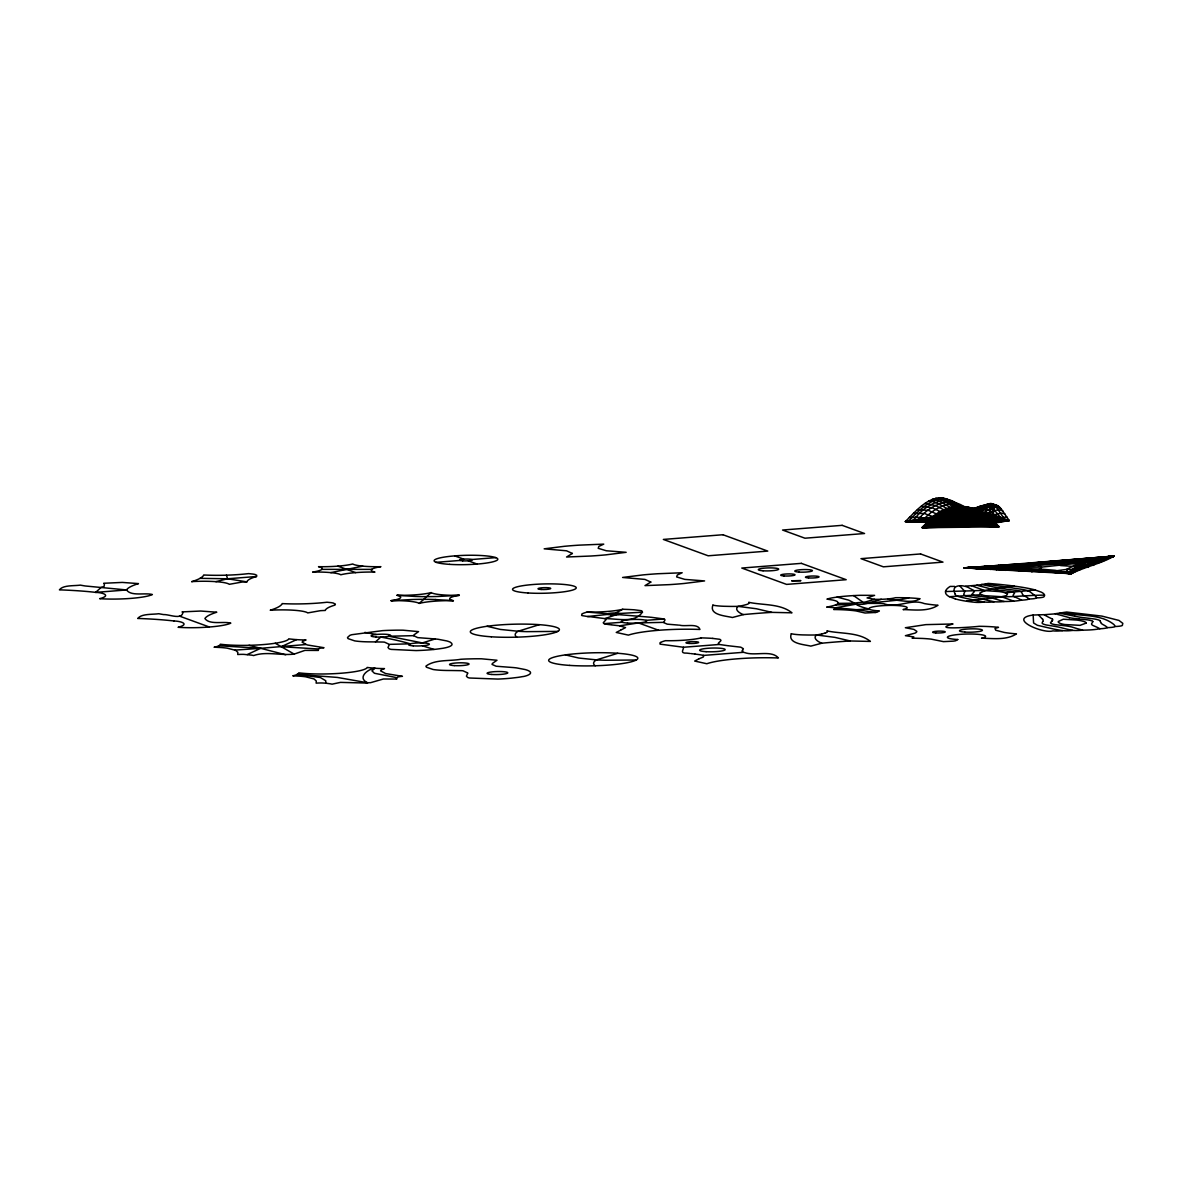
<?xml version="1.0" encoding="UTF-8"?>
<svg xmlns="http://www.w3.org/2000/svg" width="1182" height="1182" viewBox="0 0 1182 1182"><rect width="100%" height="100%" fill="white"/><g stroke="black" fill="none" stroke-linecap="round" stroke-linejoin="round"><path stroke-width="1.5" d="M955.056 593.822C950.077 583.701 964.586 584.499 969.905 588.459A102.716 15.011 -1.4 0 0 970.806 588.887L973.953 590.512M924.59 522.267L937.311 523.02L922.787 527.645A110.975 16.208 -1.4 0 1 999.071 526.67L995.214 522.976L1009.192 520.553C1000.622 520.774 987.768 516.342 995.421 505.556L998.214 505.97L1001.08 508.733L1009.192 520.553C980.72 525.34 949.087 516.578 922.196 527.748L998.701 526.773L994.638 522.754M1002.853 510.993C995.451 507.034 989.94 514.835 983.129 515.559L983.158 513.623L986.97 516.298M1005.779 570.389L1008.187 564.701L1114.138 556.087C1100.723 563.799 1084.958 566.813 1071.35 573.698L964.335 567.892L1008.187 564.701M928.86 521.69L922.196 527.748L974.574 526.167L974.662 522.961L976.229 521.676L999.795 518.78M887.904 598.934A23.064 3.369 -1.4 0 0 891.095 599.673C901.792 600.426 912.726 603.514 920.098 598.727A42.759 6.25 -1.4 0 0 908.736 597.885A42.759 6.25 -1.4 0 0 895.483 597.693A14.716 2.142 -1.4 0 1 887.889 598.919A18.661 2.719 -1.4 0 1 881.299 599.304L866.82 603.381L877.945 603.411A29.018 4.24 -1.4 0 1 883.752 603.692C897.404 608.789 910.923 598.343 924.25 603.559A58.273 8.51 -1.4 0 0 935.996 605.095L938.02 605.273C927.959 611.833 914.543 609.779 903.063 609.587A19.104 2.792 -1.4 0 0 898.97 605.657A19.104 2.792 -1.4 0 0 871.725 607.164A19.104 2.792 -1.4 0 0 879.349 610.902L877.162 612.158A8.658 1.271 -1.4 0 1 875.537 612.453L865.017 613.015L856.196 610.961A40.72 5.954 -1.4 0 0 850.877 610.326A42.035 6.146 -1.4 0 0 833.679 609.528L835.423 608.361A9.825 1.433 -1.4 0 0 833.679 607.666L826.972 607.075M974.16 509.516C960.39 502.099 941.832 509.073 931.106 519.725C945.201 505.911 968.398 501.877 984.281 515.16C969.417 501.05 944.891 506.28 931.15 519.74M389.277 644.648L387.992 647.514L389.114 648.77A19.621 2.866 -1.4 0 0 391.124 649.391L416.049 650.573A38.607 5.644 -1.4 0 0 434.045 649.435A35.49 5.186 -1.4 0 0 441.019 648.534C443.826 648.209 456.784 646.17 450.239 642.166A61.316 8.954 -1.4 0 0 446.811 640.94L438.286 639.299A34.367 5.024 -1.4 0 0 435.375 638.974L417.704 637.63L413.641 635.665A44.133 6.442 -1.4 0 1 414.779 634.291L418.561 631.631L403.106 630.198A49.009 7.166 -1.4 0 0 395.689 630.183L388.671 630.346A34.795 5.083 -1.4 0 0 382.392 630.656L351.793 634.704A30.185 4.403 -1.4 0 0 349.842 635.369L347.538 637.453A51.993 7.594 -1.4 0 0 348.143 638.649L354.689 640.88A25.753 3.768 -1.4 0 0 367.543 641.841A43.202 6.309 -1.4 0 0 372.389 641.885L383.086 642.048A9.22 1.345 -1.4 0 1 384.593 642.181L389.292 644.367L410.243 643.821M467.703 673.267L466.417 676.134L467.54 677.375A19.621 2.866 -1.4 0 0 469.55 678.01L497.977 679.074A39.036 5.703 -1.4 0 0 511.23 678.173L517.923 677.375A33.643 4.92 -1.4 0 0 522.193 676.665C524.911 676.547 534.781 673.784 528.664 670.785A61.316 8.954 -1.4 0 0 525.236 669.559L516.711 667.919A34.367 5.024 -1.4 0 0 513.801 667.594L496.13 666.234L492.081 664.432A43.66 6.383 -1.4 0 1 493.204 662.895L496.987 660.25L481.517 658.802A49.009 7.166 -1.4 0 0 474.115 658.802L467.097 658.965A34.795 5.083 -1.4 0 0 460.817 659.275C449.529 661.299 435.345 659.216 425.963 666.072A51.993 7.594 -1.4 0 0 426.569 667.254L433.1 669.5A25.753 3.768 -1.4 0 0 445.969 670.46A43.202 6.309 -1.4 0 0 450.815 670.504L461.512 670.667A9.22 1.345 -1.4 0 1 463.019 670.8L467.703 672.972M922.787 527.645L937.075 522.813L906.106 521.558A110.975 16.208 -1.4 0 0 959.651 512.294L963.862 513.269M297.184 674.361A24.187 3.531 -1.4 0 1 292.781 675.808L299.77 676.178A32.106 4.684 -1.4 0 1 305.606 676.784L313.998 678.926L316.274 680.965L316.141 683.137L318.017 683.033A9.426 1.374 -1.4 0 1 322.243 682.989L325.7 683.181L325.789 680.773L320.381 677.537L297.288 674.361A47.768 6.974 -1.4 0 0 298.765 672.839A39.848 5.821 -1.4 0 0 341.421 673.208A39.848 5.821 -1.4 0 0 367.188 667.446A47.768 6.974 -1.4 0 0 375.019 668.229A24.187 3.531 -1.4 0 0 384.49 668.584L381.623 669.721A32.106 4.684 -1.4 0 0 380.604 670.874L385.613 673.548L402.441 676.326L400.757 676.503A9.426 1.374 -1.4 0 0 397.832 677.02L396.28 678.557A38.814 5.674 -1.4 0 0 396.827 679.059L383.367 679L370.572 682.679A5.614 0.813 -1.4 0 0 367.617 682.768M1052.246 619.013L1049.232 617.506A102.716 15.011 -1.4 0 1 1048.331 617.078L1043.928 614.67L1033.157 615.039L1033.585 622.988L1037.397 625.293L1053.664 629.046A94.944 13.874 -1.4 0 0 1060.313 630.242L1062.751 630.612A6.9 1.005 -1.4 0 0 1072.65 630.375A8.215 1.197 -1.4 0 0 1082.549 630.124A17.863 2.615 -1.4 0 0 1099.925 628.75A8.215 1.197 -1.4 0 0 1107.416 627.627A6.9 1.005 -1.4 0 0 1114.892 626.504A7.092 1.034 -1.4 0 0 1122.383 625.381L1122.797 623.342L1118.97 620.432L1101.905 616.103L1066.666 612.025L1055.157 613.754L1063.15 615.911A102.716 15.011 -1.4 0 1 1064.509 616.295L1069.37 617.669M95.712 592.374A114.152 16.681 -1.4 0 0 59.425 589.848C62.971 584.927 74.052 586.036 80.332 585.12A137.57 20.094 -1.4 0 0 85.148 585.962L126.607 589.951C130.921 596.541 145.12 592.522 152.375 594.516A35.46 5.186 -1.4 0 1 99.657 598.683C112.231 595.418 101.992 592.448 95.639 592.389L101.031 587.484L104.001 586.612L104.415 584.455A137.57 20.094 -1.4 0 0 103.676 583.273L122.278 582.416L138.353 583.598M1027.734 590.66A53.958 7.875 -1.4 0 0 1018.382 588.828L985.36 584.011L988.241 583.406A168.996 24.689 -1.4 0 1 1014.304 586.095L995.126 588.917A72.604 10.608 -1.4 0 1 992.171 589.286L990.723 589.463A17.863 2.615 -1.4 0 0 984.68 590.616M1063.785 612.631C1079.964 616.738 1099.851 613.384 1113.636 624.303A94.944 13.874 -1.4 0 1 1114.789 625.943L1114.892 626.504M838.186 603.367L837.477 601.668A39.582 5.777 -1.4 0 0 832.719 600.042L826.927 599.126A32.475 4.743 -1.4 0 1 837.166 597.087L848.706 600.146L854.63 603.204L838.186 603.367A36.834 5.378 -1.4 0 1 835.541 604.948A44.443 6.486 -1.4 0 1 826.927 607.06M1005.276 592.803L1002.72 592.152A36.716 5.363 -1.4 0 0 999.115 591.547L984.857 590.631L971.441 585.696L976.746 585.238L984.724 587.291A102.716 15.011 -1.4 0 1 986.083 587.69L992.171 589.286A47.354 6.915 -1.4 0 0 1000.799 590.365L1009.162 591.266A23.138 3.383 -1.4 0 1 1012.871 592.079A21.66 3.162 -1.4 0 1 1014.555 593.098L1013.402 594.709A40.749 5.954 -1.4 0 0 1013.979 596.511L1024.41 595.891A69.088 10.091 -1.4 0 1 1034.826 595.373A65.173 9.515 -1.4 0 1 1044.489 595.107A77.731 11.347 -1.4 0 1 1043.957 596.762A7.092 1.034 -1.4 0 1 1036.466 597.885A6.9 1.005 -1.4 0 1 1028.99 599.008A8.215 1.197 -1.4 0 1 1021.499 600.146A17.863 2.615 -1.4 0 1 1004.124 601.505A8.215 1.197 -1.4 0 1 994.225 601.756A6.9 1.005 -1.4 0 1 984.325 602.007A7.092 1.034 -1.4 0 1 974.426 602.244A77.731 11.347 -1.4 0 1 966.625 601.254A65.173 9.515 -1.4 0 1 974.042 600.16A69.088 10.091 -1.4 0 1 983.129 599.156L992.673 598.195A39.464 5.762 -1.4 0 0 1001.523 596.733L1006.458 595.61L1007.478 593.97A30.289 4.418 -1.4 0 0 1006.325 593.187L1005.306 592.817L1035.048 589.951L1041.209 592.123A83.213 12.16 -1.4 0 1 1044.519 595.107M742.385 650.322L743.123 649.213A56.16 8.2 -1.4 0 0 743.33 648.682L740.759 647.175L729.264 645.86M712.923 605.125C708.801 615.187 726.191 615.896 732.382 617.506L743.345 614.596A143.125 20.907 -1.4 0 1 771.772 612.365L791.984 612.808C780.386 603.426 762.759 605.361 748.694 602.303A22.975 3.354 -1.4 0 1 746.655 604.49L743.33 605.376A49.186 7.181 -1.4 0 1 738.041 606.366A49.186 7.181 -1.4 0 1 730.181 606.41L724.034 606.277A22.975 3.354 -1.4 0 1 712.849 605.14M791.349 633.744C787.227 643.791 804.617 644.515 810.808 646.126L821.771 643.215A143.125 20.907 -1.4 0 1 850.198 640.969L870.395 641.427C858.812 632.045 841.185 633.98 827.119 630.922M1042.716 621.51L1042.11 623.003A29.358 4.285 -1.4 0 0 1046.336 624.982L1052.837 626.032A74.185 10.83 -1.4 0 1 1061.067 627.657L1065.381 628.78A99.613 14.553 -1.4 0 0 1068.055 629.415L1072.65 630.375M969.358 526.153C972.697 515.16 990.073 521.676 998.509 518.41M926.599 523.656L928.86 521.646L952.559 518.632L966.595 514.052L978.415 515.515L993.781 514.924A63.518 9.279 -1.4 0 0 1009.192 520.553L1000.194 521.41A14.347 2.098 -1.4 0 0 997.165 522.03L995.141 523.833L999.071 526.67M591.68 616.93L604.933 618.614C618.644 618.688 634.424 623.195 642.092 612.586A53.929 7.875 -1.4 0 0 642.447 612.187L641.841 610.917A12.544 1.832 -1.4 0 0 641.132 610.68L634.35 609.809A55.421 8.097 -1.4 0 0 622.737 609.277A31.84 4.654 -1.4 0 1 587.011 612.069L649.937 617.167M964.29 526.123L968.28 520.361L979.361 515.529A14.347 2.098 -1.4 0 0 984.118 515.544L993.781 514.924L1009.192 520.553M1020.687 563.844L964.335 567.892L1072.074 573.152M937.459 521.853L934.992 523.862L962.916 522.149L995.288 522.71M917.217 521.011C930.323 502.616 957.42 492.776 971.855 514.997C951.111 523.951 927.338 522.444 905.264 521.572C916.685 510.698 930.589 492.273 948.585 499.705C955.145 501.005 959.385 506.753 965.531 508.792C974.204 512.737 981.415 505.275 989.851 504.877L994.712 506.413M922.566 520.907C932.583 507.639 959.296 493.854 969.033 514.554L953.327 519.533L926.481 522.341M959.311 526.226L962.916 522.149L962.384 520.819L936.055 517.746L905.264 521.572L958.986 512.279L975.564 515.337L993.781 514.924M935.583 516.268L939.557 514.451L944.477 517.081C956.341 509.885 971.737 508.304 984.015 515.485M954.642 526.315L959.193 521.705L932.672 518.292M256.494 576.506L256.73 575.279L255.149 574.511A16.312 2.379 -1.4 0 0 252.933 574.068L248.604 573.61A44.68 6.531 -1.4 0 1 203.732 574.984A110.103 16.09 -1.4 0 1 200.039 578.338L227.565 578.781L256.494 576.506A80.731 11.79 -1.4 0 0 246.861 581.854L245.575 581.884A13.534 1.98 -1.4 0 0 241.882 582.076L229.308 584.322A30.968 4.521 -1.4 0 0 191.809 581.603M929.732 522.37L926.26 525.916L969.949 524.202L996.603 525.266L998.406 526.33L959.902 525.562L922.152 527.216L927.501 522.237M932.303 522.193L929.347 525.207L966.403 522.813L994.934 524.01L996.603 525.266L994.358 522.946M305.754 644.53L260.661 648.312L218.862 645.741A47.768 6.974 -1.4 0 0 220.34 644.22A39.848 5.821 -1.4 0 0 263.01 644.604A39.848 5.821 -1.4 0 0 288.763 638.827A47.768 6.974 -1.4 0 0 296.593 639.625A24.187 3.531 -1.4 0 0 306.064 639.964L303.198 641.102A32.106 4.684 -1.4 0 0 302.178 642.254L307.187 644.929L324.016 647.721L322.331 647.884A9.426 1.374 -1.4 0 0 319.406 648.416L317.855 649.937A38.814 5.674 -1.4 0 0 318.401 650.44L304.941 650.381L294.185 654.104C280.769 655.729 266.305 651.149 253.657 655.552A38.814 5.674 -1.4 0 0 251.722 655.153L243.817 654.37A9.426 1.374 -1.4 0 0 239.591 654.414L237.715 654.518L237.848 652.346L235.573 650.322L227.18 648.164A32.106 4.684 -1.4 0 0 221.344 647.559L214.267 647.189M940.148 513.224L941.212 512.22C946.738 511.924 949.619 518.47 955.337 512.619C964.468 509.265 974.662 511.289 983.129 515.559M965.812 586.095L971.441 585.725M1044.238 614.714L1055.157 613.857M375.492 641.885L380.811 637.068A322.671 47.132 -1.4 0 1 410.287 643.821M419.241 603.396L431.149 592.596A29.402 4.3 -1.4 0 0 459.34 595.3A29.402 4.3 -1.4 0 0 453.386 600.707A29.402 4.3 -1.4 0 0 419.241 603.396A29.402 4.3 -1.4 0 0 391.05 600.692A29.402 4.3 -1.4 0 0 397.004 595.285A29.402 4.3 -1.4 0 0 431.149 592.596M932.421 524.513L935.627 521.602M1051.921 621.141L1050.473 622.678A22.931 3.354 -1.4 0 0 1053.916 624.421A19.37 2.837 -1.4 0 0 1055.275 624.672L1063.283 625.573A40.971 5.984 -1.4 0 1 1072.015 627.051L1076.58 628.455A105.198 15.366 -1.4 0 0 1077.895 628.854L1082.549 630.124M1019.224 571.216L1023.464 568.527L1040.263 569.103L1055.112 570.315L1071.35 573.698L1078.974 569.414L1114.138 556.087L1032.758 562.957M949.929 526.418L955.573 521.942L929.126 518.824M968.9 507.758L970.717 511.363L992.703 504.153L998.214 505.97M938.006 521.661L936.499 522.872L931.061 522.429M938.36 521.838L936.513 523.301L997.844 518.026M944.787 510.668L948.038 510.136L951.894 513.948L935.686 505.63L925.018 503.443M932.184 518.337C947.728 507.639 970.215 501.789 986.157 515.736M963.832 526.182L970.274 519.282L978.415 515.515C970.274 502.764 952.781 510.92 942.689 516.652L928.298 510.343L917.424 509.649M949.501 508.688L951.185 508.186C966.063 522.001 932.628 497.725 928.683 501.094M954.184 507.388L955.573 507.137C967.024 520.257 936.617 496.854 932.199 499.365M945.172 526.566L952.086 522.178L925.403 519.356M926.688 527.453L938.39 523.168L909.519 521.188M660.457 642.55L659.896 643.909A12.647 1.847 -1.4 0 0 660.575 644.205L683.359 647.234M958.838 506.783L960.02 506.635L962.65 510.993L962.118 510.269C952.086 509.014 945.807 499.07 935.568 498.287M969.137 567.345L964.335 567.892L1034.014 570.936L1071.35 573.698L1072.34 571.94L1082.934 567.079L1114.138 556.087L1020.48 564.124L1023.479 566.311L1023.464 568.527L964.335 567.892L1020.598 564.39M940.473 526.744L948.585 522.429L921.576 519.844M565.439 654.887L578.752 658.034L596.511 659.881L617.772 653.277M931.298 527.187L941.478 522.946L913.701 520.76M943.133 516.194C958.026 507.639 976.066 510.654 991.521 503.562L997.135 505.394M935.848 526.95L945.024 522.68L917.675 520.316M622.766 609.262L615.63 613L616.088 614.758L604.933 618.614L605.938 619.782L603.234 622.796L604.224 623.638L622.101 622.234M247.274 654.562L260.661 648.312L235.1 650.1M977.425 566.71L974.987 567.818L976.332 568.734M296.623 639.61L281.257 646.687L318.032 648.977M942.423 498.095L951.746 503.281L961.321 506.059L966.595 514.052L964.438 513.52L946.191 518.809L916.139 522.222M1031.62 571.822L1040.263 569.103L1041.534 567.109L1074.497 563.637L1114.138 556.087L1086.952 564.745L1072.237 571.349L1070.892 572.59L1071.35 573.698L1069.119 573.359M998.657 565.336L995.495 567.774L996.485 569.827M936.055 517.746L958.986 512.279L951.746 503.281M620.801 630.095L625.544 627.598L619.634 625.825A48.728 7.122 -1.4 0 0 618.319 625.662L612.32 624.968M699.227 658.714L703.26 657.059L703.718 655.818A15.529 2.275 -1.4 0 0 703.009 655.463L743.626 652.287A15.425 2.246 -1.4 0 0 744.719 652.597C754.81 656.335 771.447 649.657 778.421 657.99A54.475 7.964 -1.4 0 0 706.821 663.737L694.676 661.063L698.976 658.802M620.565 630.183L616.25 632.444L628.396 635.118A54.475 7.964 -1.4 0 1 699.966 629.474C697.764 622.899 685.191 626.933 679.487 625.13M963.36 506.827L964.748 506.768L966.64 510.949L979.952 506.295L987.871 509.811L994.254 514.776L1001.051 513.121L1004.803 513.786M992.186 565.75L988.832 567.493L990.294 569.488M985.537 566.178L981.947 567.626L983.808 569.148M825.139 633.109L821.756 633.98M435.183 638.96L422.329 642.919L388.967 636.241L413.641 635.665M881.299 599.304A17.272 2.527 -1.4 0 1 874.562 599.333L863.54 602.539L853.552 595.61A41.931 6.132 -1.4 0 0 837.092 597.073M1046.173 572.147L1066.548 569.414L1080.555 569.443M215.863 581.647L227.565 578.781L246.861 581.854M539.347 624.672L518.085 631.262L500.326 629.43L487.014 626.268M330.738 572.62L362.785 566.148M909.431 517.391L920.423 517.361L929.466 519.356C937.769 511.614 948.865 505.94 960.405 506.265C970.939 515.973 982.833 505.054 994.195 507.832M1057.742 572.709L1075.62 571.305M913.509 513.313L924.413 513.535L936.558 517.893C946.885 510.343 965.916 501.803 975.106 515.337L963.374 519.799L934.563 522.577M619.634 625.825L638.502 622.929L663.737 622.353A48.728 7.122 -1.4 0 1 663.796 622.072L664.698 620.594A56.16 8.2 -1.4 0 0 664.905 620.062A22.561 3.295 -1.4 0 0 664.003 618.954L645.933 620.358M1061.51 572.886L1073.98 571.896M956.814 509.132L976.938 513.801L982.065 513.328L992.067 508.097L996.411 507.27L1001.08 508.733M1065.041 573.137L1072.842 572.516M137.895 618.437C141.264 613.591 152.537 614.625 158.757 613.724A137.57 20.094 -1.4 0 0 163.574 614.581C168.819 614.197 181.142 619.915 182.841 613.059A137.57 20.094 -1.4 0 0 182.102 611.892L200.704 611.035L216.779 612.217A114.152 16.681 -1.4 0 0 204.914 618.555C209.657 625.175 223.368 621.111 230.8 623.136A35.46 5.186 -1.4 0 1 178.083 627.302C190.657 624.037 180.418 621.067 174.064 621.008M954.391 506.044L958.469 506.295L968.974 511.215L975.401 512.205L986.098 509.501L993.855 509.797M587.085 612.084A55.421 8.097 -1.4 0 0 581.913 613.931L581.633 615.379A12.544 1.832 -1.4 0 0 582.224 615.63L587.557 616.516L607.888 614.404M921.339 522.281L928.875 521.558L923.689 526.596L960.464 524.897L997.608 525.827L995.185 523.419M1001.331 519.164L982.257 521.351L979.198 522.488L978.844 523.789L979.627 526.212L998.701 526.773L995.185 523.715M1003.06 519.533L984.178 522.104L983.04 523.331L984.562 526.3M1004.951 519.903L988.167 522.326L987.206 523.537L989.364 526.418M1007.005 520.228L991.964 522.533L991.24 523.759L994.092 526.566M436.173 562.322L460.005 560.445M471.928 559.514L495.76 557.623M95.639 592.389L126.607 589.951M1033.083 563.208L1063.017 561.347L1114.138 556.087L1079.092 566.976L1070.936 571.379L1070.271 572.62L1071.35 573.698L1034.959 570.655L964.335 567.892L1051.064 562.706L1114.138 556.087C1099.23 560.371 1081.737 561.45 1069.577 571.408L1071.35 573.698L1049.941 571.246L995.702 568.601M866.82 603.381L896.089 600.308A61.05 8.924 -1.4 0 0 908.781 597.885M850.789 610.311A15.056 2.201 -1.4 0 1 856.389 609.705L862.742 609.277A75.751 11.066 -1.4 0 1 869.11 608.981A118.436 17.302 -1.4 0 1 855.886 604.194M391.05 600.692L411.809 599.525A55.938 8.171 -1.4 0 1 435.404 599.54M459.34 595.3L438.581 596.452A55.938 8.171 -1.4 0 1 426.687 596.644A55.938 8.171 -1.4 0 1 415.207 596.452L397.004 595.285M996.529 517.686L970.274 519.282L942.867 516.49M993.796 515.411L973.746 515.884L956.918 513.003M995.702 517.288L967.497 518.484L946.176 515.81M994.963 516.844L969.107 517.834L949.235 515.116M994.003 515.899L972.239 516.519L954.568 513.727M994.402 516.371L970.673 517.169L952.027 514.421M933.381 524.956L965.916 523.508L995.628 524.645M1021.514 564.922L964.335 567.892L1038.003 569.872L1071.35 573.698L1067.494 571.482L1066.548 569.414C1080.969 561.45 1098.226 560.061 1114.138 556.087L1051.773 562.987L964.335 567.892L995.539 568.35M619.811 613.473L642.447 612.187M974.618 590.69L975.859 590.645A17.863 2.615 -1.4 0 1 984.931 590.601L979.819 593.068A36.716 5.363 -1.4 0 0 980.247 593.925L981.488 594.679L949.471 596.703L955.278 598.905M921.251 506.339L932.051 507.728L948.422 515.544M835.541 604.948L855.96 604.194L834.802 607.947A97.707 14.273 -1.4 0 1 856.3 609.705M1013.964 596.541A39.464 5.762 -1.4 0 1 1001.612 596.718L985.315 595.713A30.289 4.418 -1.4 0 1 982.582 595.063L981.814 594.812M557.786 631.395L526.847 631.646A56.736 8.289 -1.4 0 1 518.085 631.262A91.901 13.43 -1.4 0 0 516.844 637.157M636.212 660.014L605.273 660.25A56.736 8.289 -1.4 0 1 596.511 659.881M321.859 569.369L371.68 569.384M921.99 522.237L906.106 521.558M974.574 526.167L979.627 526.212M985.36 584.011L981.429 584.484L996.382 587.572A72.383 10.579 -1.4 0 0 999.351 588.178L999.839 588.267A73.683 10.756 -1.4 0 0 1007.256 589.286L1015.441 590.306A30.289 4.418 -1.4 0 1 1020.155 591.384A28.028 4.093 -1.4 0 1 1021.529 592.019L1022.238 593.659A73.181 10.697 -1.4 0 0 1023.863 595.551L1026.73 597.176A98.933 14.45 -1.4 0 1 1027.66 597.811L1028.99 599.008M1092.7 557.727L1107.194 559.411M435.183 599.54L453.386 600.707M1086.494 558.303L1104.564 560.475M874.562 599.318L867.071 597.929L874.606 595.359L860.348 595.314A39.745 5.807 -1.4 0 0 853.552 595.61M297.288 674.361L337.269 677.419L367.632 682.768A5.289 0.768 -1.4 0 0 365.711 683.019L340.475 682.383L332.068 684.171A38.814 5.674 -1.4 0 0 330.147 683.772L325.7 683.181M981.474 584.647L976.746 585.238M1059.899 613.266L1074.807 616.191M1080.466 558.879L1102.141 561.494M1006.931 517.036L997.445 517.997L994.254 514.776M996.648 522.163L956.031 519.031M678.394 625.086L667.209 624.155L663.782 622.663M1088.43 567.33L1060.845 565.587L1047.769 561.775M979.361 515.529L959.651 512.294M993.722 512.22L978.992 513.697L978.652 511.097L986.202 515.884M998.229 521.75L975.8 519.77L975.756 518.529L981.311 515.574L975.047 508.511L990.398 515.751M997.165 522.03L968.28 520.361L939.72 517.155M1100.353 557.018L1110.194 558.185M1071.483 559.721L1098.684 563.06M1000.268 521.395L980.262 518.868L984.251 515.544L979.952 506.295L990.649 503.399L996.411 507.27L1005.675 520.804L993.072 518.854L990.147 517.184L990.117 503.798L996.234 505.246M1108.524 556.353L1113.089 556.914M712.776 638.428L719.232 639.226A12.647 1.847 -1.4 0 1 720.193 639.506C723.266 641.028 715.908 642.919 719.114 644.412M939.188 517.184L952.559 518.632M650.839 617.255L663.811 618.94M1093.69 565.336L1074.497 563.637L1059.545 560.77M1079.166 618.999L1087.588 619.87A22.931 3.354 -1.4 0 1 1092.685 621.363M590.601 616.827L589.552 616.723A53.929 7.875 -1.4 0 1 587.557 616.516M728.363 645.786L719.306 644.471L683.447 647.263C683.979 649.657 679.133 653.513 686.993 653.129A56.16 8.2 -1.4 0 0 689.52 653.439L689.919 653.483M1002.705 521.07C999.248 519.459 981.666 522.119 987.236 515.426C978.844 493.145 997.667 512.102 1001.908 519.814M948.88 500.946C956.341 501.005 962.03 506.842 964.438 513.52M690.746 653.572L694.986 654.06M856.344 609.69L875.537 612.453M611.493 624.864L611.079 624.82A56.16 8.2 -1.4 0 1 608.567 624.51A22.561 3.295 -1.4 0 1 604.15 623.682M954.731 586.435L950.165 586.42A168.996 24.689 -1.4 0 0 945.467 591.532M396.458 677.596L374.443 673.267L371.916 670.829L375.049 668.229C367.883 668.805 356.698 677.877 367.632 682.768M1033.157 615.039C1006.754 618.644 1043.647 634.143 1052.852 630.863A7.092 1.034 -1.4 0 0 1062.751 630.612M984.325 602.007L981.887 601.638A95.801 13.992 -1.4 0 1 976.893 600.766L960.966 597.206A52.215 7.624 -1.4 0 1 958.661 596.585L957.656 596.216M935.243 517.48L937.296 517.819C950.86 507.004 971.707 504.847 985.803 515.899M364.883 632.4L376.245 634.483M938.715 497.829C947.668 497.799 954.613 503.443 961.705 508.083C971.752 512.028 980.499 505.246 990.117 503.798L995.421 505.556M945.777 499.159C952.914 500.119 957.538 506.753 960.774 512.604L939.424 518.085L907.628 521.927C917.454 512.279 927.796 500.237 942.305 498.508L959.237 508.245L974.175 510.55L985.788 515.175M994.225 601.756L989.63 600.811A98.933 14.45 -1.4 0 1 987.398 600.279L982.065 598.89M248.988 645.313L285.719 654.769M1004.124 601.505L999.47 600.249A105.198 15.366 -1.4 0 1 998.155 599.835L992.777 598.225A40.749 5.954 -1.4 0 0 984.872 596.954L976.849 596.068A21.66 3.162 -1.4 0 1 973.347 595.196A23.138 3.383 -1.4 0 1 972.047 594.191L973.495 592.522A47.354 6.915 -1.4 0 0 974.234 590.705M771.772 612.365L756.436 608.76L738.056 606.366C733.756 609.794 740.36 613.547 743.345 614.596M850.198 640.969L834.861 637.364L816.481 634.97A49.186 7.181 -1.4 0 1 808.606 635.029L802.46 634.897A22.975 3.354 -1.4 0 1 791.275 633.744M422.402 645.786L434.045 649.435M999.514 507.048L994.372 505.349L989.57 506.295L981.134 510.772L974.869 512.294L974.19 509.014L979.287 512.028M1027.513 590.675L1028.576 591.074A52.215 7.624 -1.4 0 1 1029.936 591.768L1035.668 596.127A95.801 13.992 -1.4 0 1 1036.363 597.338L1036.466 597.885M1001.597 596.733L1013.728 601.165M454.76 555.895L463.728 559.16M468.205 560.8L477.173 564.065M638.502 622.929L658.67 630.287M337.875 566.134L355.649 572.62M179.457 616.103L209.347 627.007M1034.161 563.725L1041.534 567.109L964.335 567.892C1014.466 567.508 1064.76 565.292 1114.138 556.087C1066.844 563.903 1013.314 566.045 968.738 568.291M821.771 643.215C818.786 642.151 812.182 638.398 816.481 634.97A49.186 7.181 -1.4 0 0 821.771 633.98M942.689 516.652L944.255 517.406C955.588 509.752 970.762 507.359 982.833 514.85M1099.925 628.75L1097.206 627.332A105.198 15.366 -1.4 0 0 1096.246 626.903L1092.803 625.411A40.971 5.984 -1.4 0 1 1091.813 623.328L1092.951 621.702A19.37 2.837 -1.4 0 0 1092.7 621.363M1021.499 600.146L1018.781 598.713A105.198 15.366 -1.4 0 0 1017.82 598.284L1014.2 596.688M275.229 643.244L294.185 654.104M1042.125 618.777L1038.564 615.009M1100.087 620.742L1100.649 622.264M1107.416 627.627L1106.086 626.416A99.613 14.553 -1.4 0 0 1104.934 625.662L1102.614 624.377A74.185 10.83 -1.4 0 1 1100.634 622.264M960.094 586.331L963.699 590.158A72.383 10.579 -1.4 0 1 964.482 590.926M226.442 575.176L227.565 578.781M1014.156 586.124A125.927 18.395 -1.4 0 1 1035.181 589.936M949.338 596.718A125.927 18.395 -1.4 0 1 945.659 591.517L970.54 590.852A72.604 10.608 -1.4 0 0 974.131 590.719M966.595 601.254A83.213 12.16 -1.4 0 1 955.307 598.89M964.601 591.044A73.683 10.756 -1.4 0 1 964.379 592.67L963.685 594.383A30.289 4.418 -1.4 0 0 965.502 595.684A28.028 4.093 -1.4 0 0 967.526 596.289L974.411 597.427A73.181 10.697 -1.4 0 1 981.887 598.86M957.361 596.201A53.958 7.875 -1.4 0 1 955.13 593.807M199.921 578.397A110.103 16.09 -1.4 0 1 191.676 581.662M137.836 618.452A114.152 16.681 -1.4 0 1 174.138 620.993M595.27 665.776A91.901 13.43 -1.4 0 1 596.452 659.881M743.197 652.316A34.175 4.994 -1.4 0 1 742.695 650.322M701.162 637.881A55.421 8.097 -1.4 0 1 712.835 638.398M701.192 637.866A31.84 4.654 -1.4 0 1 665.436 640.688A55.421 8.097 -1.4 0 0 660.339 642.55M694.794 654.089A34.278 5.009 -1.4 0 1 703.379 655.419M827.193 630.922A22.975 3.354 -1.4 0 1 825.08 633.094M1079.255 618.969A44.872 6.56 -1.4 0 1 1069.208 617.684M1074.615 616.221A72.471 10.594 -1.4 0 0 1086.14 617.979L1093.867 618.91A29.358 4.285 -1.4 0 1 1100.102 620.742M1042.347 618.762A72.471 10.594 -1.4 0 1 1042.834 621.392M1052.438 618.999A44.872 6.56 -1.4 0 1 1051.788 621.141M218.759 645.741A24.187 3.531 -1.4 0 1 214.356 647.204M126.489 589.951A114.152 16.681 -1.4 0 1 138.471 583.613M335.363 604.357L334.92 605.11A80.731 11.79 -1.4 0 0 325.272 610.459L324.001 610.503A13.534 1.98 -1.4 0 0 320.307 610.695L307.734 612.926A30.968 4.521 -1.4 0 0 270.235 610.222A109.896 16.06 -1.4 0 0 282.188 603.603A44.68 6.531 -1.4 0 0 327.015 602.229L331.359 602.672A16.312 2.379 -1.4 0 1 333.575 603.13L335.363 604.357M791.777 580.805L800.894 580.628L791.822 580.761M957.775 639.521L955.677 640.747A8.643 1.256 -1.4 0 1 953.15 641.161L943.443 641.634L931.135 639.122A39.361 5.747 -1.4 0 0 922.462 638.443L912.12 638.132L913.789 636.891L905.397 635.68L915.031 633.124A36.376 5.319 -1.4 0 0 916.789 631.365L913.893 629.385L905.353 627.731L925.831 624.628L953.032 623.978C928.402 630.597 975.401 626.859 979.095 626.297A41.252 6.028 -1.4 0 1 994.476 626.948L998.509 627.347L994.978 628.469L995.761 630.242L1004.419 632.473A58.598 8.555 -1.4 0 0 1013.063 633.582L1016.446 633.892C1006.384 640.437 992.969 638.398 981.488 638.206A19.104 2.792 -1.4 0 0 977.396 634.276A19.104 2.792 -1.4 0 0 950.151 635.783A19.104 2.792 -1.4 0 0 957.775 639.521M572.369 553.457L566.562 557.018L591.015 556.013A79.859 11.672 -1.4 0 0 605.923 554.846L626.164 552.319L606.351 550.768L598.195 548.3L598.875 546.394L603.751 544.134L579.313 545.138A79.859 11.672 -1.4 0 0 564.405 546.306L544.163 548.832L566.533 550.797L572.369 553.457M650.794 582.061L644.988 585.622L669.44 584.632A79.859 11.672 -1.4 0 0 684.348 583.45L704.59 580.923L684.777 579.387L676.621 576.919L677.301 574.999L682.177 572.753L657.739 573.743A79.859 11.672 -1.4 0 0 642.831 574.925L622.589 577.451L644.958 579.416L650.794 582.061M1086.095 623.136L1080.023 625.352L1064.893 624.524A30.185 4.403 -1.4 0 1 1061.791 623.904A29.447 4.3 -1.4 0 1 1059.796 623.239L1058.555 622.441A36.672 5.363 -1.4 0 1 1058.274 621.525L1063.283 619.235L1076.787 620.062A36.672 5.363 -1.4 0 1 1080.717 620.683L1083.539 621.363A29.447 4.3 -1.4 0 1 1084.751 621.806A30.289 4.418 -1.4 0 1 1085.903 622.574L1086.095 623.136M916.183 517.022L911.411 522.119L942.763 518.44L962.532 513.032C954.288 489.658 926.762 503.192 916.183 517.022M722.956 534.737L663.353 539.435L708.166 555.791L767.768 551.093L722.956 534.737M842.16 525.34L782.558 530.038L804.957 538.209L864.559 533.51L842.16 525.34M801.381 563.356L741.779 568.054L786.591 584.396L846.194 579.697L801.381 563.356M920.571 553.944L860.984 558.658L883.382 566.828L942.985 562.13L920.571 553.944M627.494 623.047A12.736 1.862 -1.4 0 0 646.746 621.023A12.736 1.862 -1.4 0 0 627.805 619.811A12.736 1.862 -1.4 0 0 627.494 623.047M610.592 614.817A6.368 0.931 -1.4 0 0 620.225 613.798A6.368 0.931 -1.4 0 0 610.754 613.192A6.368 0.931 -1.4 0 0 610.592 614.817M375.95 636.995A9.781 1.433 -1.4 0 0 390.621 635.399A9.781 1.433 -1.4 0 0 375.965 634.512A9.781 1.433 -1.4 0 0 375.95 636.995M413.183 645.845A10.387 1.522 -1.4 0 0 429.347 644.293A10.387 1.522 -1.4 0 0 414.409 643.185A10.387 1.522 -1.4 0 0 413.183 645.845M462.709 560.859A6.368 0.931 -1.4 0 0 472.327 559.84A6.368 0.931 -1.4 0 0 462.856 559.234A6.368 0.931 -1.4 0 0 462.709 560.859M449.648 564.361A31.84 4.654 -1.4 0 0 497.799 559.278A31.84 4.654 -1.4 0 0 450.445 556.279A31.84 4.654 -1.4 0 0 449.648 564.361M964.822 632.075A11.465 1.67 -1.4 0 0 982.405 630.302A11.465 1.67 -1.4 0 0 965.65 629.164A11.465 1.67 -1.4 0 0 964.822 632.075M528.073 592.98A31.84 4.654 -1.4 0 0 576.225 587.897A31.84 4.654 -1.4 0 0 528.871 584.898A31.84 4.654 -1.4 0 0 528.073 592.98M541.179 589.478A6.368 0.931 -1.4 0 0 550.753 588.444A6.368 0.931 -1.4 0 0 541.238 587.853A6.368 0.931 -1.4 0 0 541.179 589.478M491.771 674.464A10.387 1.522 -1.4 0 0 507.787 672.883A10.387 1.522 -1.4 0 0 492.658 671.819A10.387 1.522 -1.4 0 0 491.771 674.464M454.243 665.599A9.781 1.433 -1.4 0 0 469.047 664.048A9.781 1.433 -1.4 0 0 454.523 663.117A9.781 1.433 -1.4 0 0 454.243 665.599M569.694 665.407A44.576 6.516 -1.4 0 0 637.792 658.463A44.576 6.516 -1.4 0 0 572.251 654.06A44.576 6.516 -1.4 0 0 569.694 665.407M689.106 643.436A6.368 0.931 -1.4 0 0 698.651 642.402A6.368 0.931 -1.4 0 0 689.076 641.826A6.368 0.931 -1.4 0 0 689.106 643.436M706.097 651.681A12.736 1.862 -1.4 0 0 725.172 649.598A12.736 1.862 -1.4 0 0 706.053 648.445A12.736 1.862 -1.4 0 0 706.097 651.681M857.142 604.298A6.368 0.931 -1.4 0 0 866.864 603.308A6.368 0.931 -1.4 0 0 857.482 602.687A6.368 0.931 -1.4 0 0 857.142 604.298M935.745 632.931A6.368 0.931 -1.4 0 0 945.29 631.897A6.368 0.931 -1.4 0 0 935.716 631.321A6.368 0.931 -1.4 0 0 935.745 632.931M763.055 570.788A10.18 1.492 -1.4 0 0 778.672 569.207A10.18 1.492 -1.4 0 0 763.764 568.187A10.18 1.492 -1.4 0 0 763.055 570.788M799.047 572.088A8.865 1.3 -1.4 0 0 812.433 570.684A8.865 1.3 -1.4 0 0 799.254 569.842A8.865 1.3 -1.4 0 0 799.047 572.088M783.991 575.944A7.181 1.049 -1.4 0 0 795.043 574.851A7.181 1.049 -1.4 0 0 784.567 574.112A7.181 1.049 -1.4 0 0 783.991 575.944M808.562 577.939A6.826 0.99 -1.4 0 0 819.067 576.905A6.826 0.99 -1.4 0 0 809.153 576.21A6.826 0.99 -1.4 0 0 808.562 577.939M491.269 636.788A44.576 6.516 -1.4 0 0 559.367 629.843A44.576 6.516 -1.4 0 0 493.825 625.455A44.576 6.516 -1.4 0 0 491.269 636.788M318.579 566.666A29.402 4.3 -1.4 0 0 352.724 563.977A29.402 4.3 -1.4 0 0 380.914 566.68A29.402 4.3 -1.4 0 0 374.96 572.088A29.402 4.3 -1.4 0 0 340.815 574.777A29.402 4.3 -1.4 0 0 312.624 572.073A29.402 4.3 -1.4 0 0 318.579 566.666"/></g></svg>
